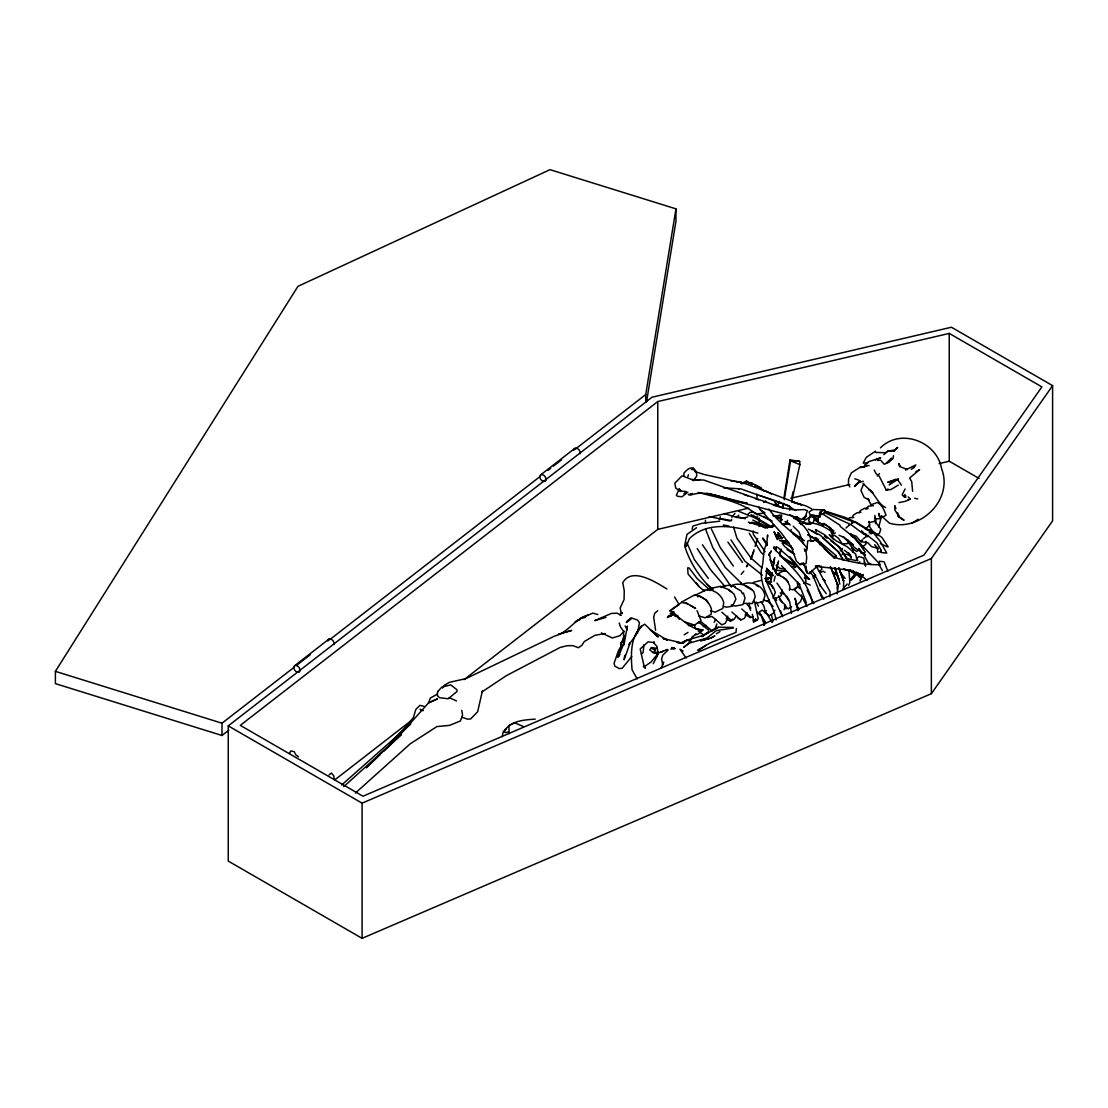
<?xml version="1.0" encoding="UTF-8"?>
<svg xmlns="http://www.w3.org/2000/svg" width="1108" height="1108" viewBox="0 0 1108 1108"><rect width="100%" height="100%" fill="white"/><g stroke="black" fill="none" stroke-linecap="round" stroke-linejoin="round"><path stroke-width="1.5" d="M797.732 582.074L797.705 586.894L792.802 589.816L789.921 589.193M843.534 589.262L843.645 580.703L838.853 567.989M805.835 567.31L806.707 572.504L809.075 573.736L816.665 566.756L819.518 565.662L815.543 566.243M623.375 644.717L623.707 631.463L620.425 626.823L619.247 622.987M865.902 541.369L865.833 544.18L862.689 546.895M759.091 526.452L759.382 518.184M848.437 483.143L848.59 479.058L851.332 472.908L859.933 467.382L867.038 465.942M767.512 537.435L767.609 534.929L766.694 544.402M879.212 565.315L879.378 561.271L884.101 561.784L887.896 571.174M829.864 596.713L830.114 591.866L816.305 566.299M772.539 527.408L772.678 525.04L771.057 527.339L768.121 527.034L752.734 520.081M875.223 518.364L874.877 515.455M837.052 589.096L837.468 583.985L838.216 586.132L837.163 593.957M731.626 519.333L731.515 520.649L721.917 518.779M736.363 628.513L735.989 632.405L710.228 642.889L697.472 650.216M789.422 590.384L789.838 586.34L787.788 581.575L783.37 577.337M643.928 644.773L643.097 652.695L641.338 653.997M624.704 655.382L624.081 659.828L630.064 642.986L628.956 644.634L636.657 634.095M764.229 621.685L763.689 625.092L764.271 621.754M771.016 579.124L771.833 574.013M772.913 567.199L774.27 558.681M775.628 550.177L776.168 546.77M777.525 538.253L778.065 534.845M780.517 519.527L781.057 516.12M782.414 507.603L782.954 504.209M784.035 497.395L790.004 459.931L799.657 461.344L799.879 464.584L791.638 501.772M645.742 402.218L645.742 394.545L675.963 208.858L550.011 169.662L297.969 286.321L55.4 671.351L55.4 683.636L222.002 735.49L228.802 730.227M646.573 401.719L675.963 221.143L675.963 208.858M770.919 581.104L772.304 572.642M772.858 569.263L774.811 557.407M775.919 550.621L776.473 547.241M777.858 538.779L778.412 535.386M780.628 521.84L781.736 515.068M782.844 508.295L783.675 503.212M784.229 499.819L790.6 460.873L790.004 459.931M782.04 589.982L781.085 595.799L775.074 598.805M766.556 545.745L767.11 542.795C762.221 550.787 764.285 560.842 761.39 569.54C759.492 588.071 772.858 602.627 776.154 619.94M829.934 527.893L829.684 529.25L832.925 529.859M860.002 581.008L862.19 575.357L860.653 577.614M482.396 690.963L477.659 711.738L470.665 718.926L467.728 719.203L462.119 717.278M892.896 458.795L893.505 455.707M502.215 736.654L503.198 731.779L505.982 728.69L504.348 732.333M663.29 663.595L663.623 662.03L661.061 668.373M764.243 625.175L764.977 621.796L764.312 625.161M775.572 572.808L777.761 562.684M779.575 554.235L780.309 550.856M791.624 498.503L793.093 491.744M707.943 633.042L708.594 630.133L698.885 622.142M774.035 581.215L775.171 576.146M775.919 572.767L778.536 560.939M779.658 555.856L781.154 549.097M786.777 523.752L787.525 520.372M789.769 510.22L790.516 506.841M653.803 643.028L654.094 641.698M824.117 513.295L824.809 510.303L824.089 509.943L812.981 509.5L809.02 511.993L810.142 514.832C822.081 514.611 809.685 521.536 816.956 520.483L821.942 510.677L824.089 509.943M852.592 552.227L853.354 549.249L848.257 542.255M692.071 529.125L692.846 526.092L701.863 523.322L719.729 521.217M878.713 527.02L881.608 516.051M760.78 489.404L761.21 487.769L750.781 482.742L747.554 482.354L752.429 484.708L751.764 483.005M637.626 632.779L639.468 622.71L637.529 620.051L630.992 617.807L626.255 622.488L631.048 618.846L627.183 620.909L629.441 620.425M753.786 551.424L750.781 559.388M755.67 544.956L757.096 540.108M803.66 517.616L803.342 518.696L805.71 515.58L807.4 510.677L804.436 509.583L794.671 509.985L782.179 507.755L703.899 480.083L692.043 479.639L682.029 475.789L674.855 483.199L675.7 488.005L680.007 491.079L686.198 491.536M745.975 482.922L746.681 480.623M623.679 645.271L624.358 643.069M867.509 536.674L867.952 535.247L867.232 536.327L862.329 532.006M687.805 476.675L688.414 474.764M751.515 557.67L754.036 549.679M755.047 546.479L757.567 538.488M791.195 529.527L790.641 531.134L804.463 540.787M719.341 519.68L720.352 516.771M784.048 609.719L785.614 605.273L779.353 599.511M716.876 623.956L714.992 629.067L711.751 630.687L701.53 622.1L698.22 622.738M738.648 489.514L738.994 488.573M802.317 596.796L800.544 601.464L796.957 604.982M863.755 483.725L860.958 490.401L864.088 497.354L868.907 499.943L867.883 498.669L871.068 504.791M624.358 636.02L620.937 643.9L620.688 642.792L623.652 641.366M772.955 598.015L775.351 592.503L773.55 587.725L771.584 585.107L765.836 581.049L771.584 581.797L766.902 581.589M678.816 489.75L676.351 495.276L677.431 496.287L682.029 496.772L687.86 492.16M860.459 579.567L862.813 574.456M656.518 656.878L658.097 653.485L656.961 646.393L653.415 642.474L648.083 641.851L640.189 648.956L644.288 667.03L645.452 668.096L643.305 666.365M774.908 610.148L773.412 613.25L769.118 615.826L765.323 612.364M806.929 548.529L806.763 550.538M852.149 517.533L853.257 515.248L856.969 512.782L860.902 512.367M289.493 753.44L290.698 750.975L294.216 751.667L295.767 754.811L298.454 756.764M727.637 618.472L725.241 623.347L721.807 624.815L711.987 616.477L706.959 617.502M690.464 640.521L692.555 636.338M757.553 619.981L753.62 621.92L755.434 619.15L753.62 621.92L752.387 614.331M905.07 489.002L902.147 494.764L904.543 497.326M777.373 505.844L779.658 501.356M848.562 585.301L849.85 582.78L849.074 571.894M859.074 563.293L859.808 561.839M865.542 565.897L863.7 558.086L858.949 556.507L856.941 558.044L857.772 560.911M714.175 622.253L715.74 619.344M653.235 663.65L659.011 652.363L651.047 662.016L644.787 666.351M871.719 533.654L872.869 531.549L869.96 531.397L855.224 522.311L852.938 522.214L851.733 523.433M859.074 512.713L860.348 510.608L864.24 508.447L868.021 508.101L867.176 509.112M746.778 614.331L744.174 618.555L740.85 619.884L731.862 612.031M764.922 613.001L766.431 610.577M856.803 572.31L851.318 580.038L855.916 573.335L859.559 577.074L856.207 573.681L851.983 579.359L856.983 573.847L856.318 572.379L849.67 580.426M726.169 618.707L727.776 616.173M801.042 524.693L801.666 523.71L799.256 523.35M865.764 509.043L868.506 506.107L873.45 505.705M693.511 480.803L696.766 475.955L696.516 472.825L693.525 468.019C689.425 467.008 686.364 470.346 683.913 473.144L684.038 476.329M619.898 654.523L618.361 656.767L624.496 641.934L627.35 626.186L627.156 629.76L625.106 625.895M442.466 688.013L444.322 685.298L449.405 682.334L465.817 678.65L555.053 635.881C568.529 632.571 574.65 618.61 587.946 615.12M914.031 467.493L915.845 464.875L905.513 470.014M228.262 725.892L362.094 803.161L931.357 558.515L1052.6 385.639L951.426 327.234L651.989 397.232L228.262 725.892L228.262 861.082L362.094 938.337L931.357 693.705L1052.6 520.829L1052.6 385.639M769.506 553.695L771.39 551.036L768.647 555.122L769.409 553.903L771.265 563.39L777.29 574.844L771.764 565.315M736.612 615.688L733.828 619.607L731.1 620.258L721.862 612.239M504.625 730.435C511.328 720.643 524.375 719.868 535.233 719.134M804.699 551.202L807.026 548.086L807.746 541.036L809.934 540.316L813.189 541.355M802.94 523.045L803.909 521.771L806.028 523.391C815.031 521.854 823.424 526.092 830.695 530.954L833.05 536.521M806.485 515.829L804.297 518.724L801.278 519.264L795.364 516.577L797.843 517.561L706.987 493.448L747.374 503.323C728.704 501.772 709.369 488.337 690.533 495.124L688.29 494.556L692.334 493.476M631.809 656.476L622.17 668.263L619.206 668.539L614.815 666.171L614.081 663.276L618.444 650.77L621.726 644.967L617.724 657.113L621.173 647.058L620.688 642.792M731.834 517.228L735.006 513.364M819.144 514.07L821.942 510.677L819.615 512.45M741.21 574.276L743.828 571.188M754.41 621.173L755.573 619.815M745.061 615.092L747.111 612.696M845.958 528.031L850.418 524.139L863.866 534.222L866.165 534.098L866.248 536.549L863.284 538.751M843.05 588.764L847.26 583.999M624.026 631.2L619.981 635.701L612.35 637.986L601.353 632.903M732.776 619.081L730.684 621.408L727.776 619.732M840.293 550.842L842.426 548.474M877.287 476.052L879.489 473.615M849.739 534.042L856.221 536.203L860.667 541.48L861.664 540.385L861.428 541.84L867.744 542.643L871.58 546.618L877.453 548.238L877.688 552.158L879.987 551.756L881.345 550.344L876.913 542.865L867.702 535.579L866.248 536.549M657.861 651.836L656.767 653.041L653.194 652.834L649.704 649.8L651.989 647.446L655.077 650.507L653.194 648.319L655.534 649.662L652.584 648.789M736.612 517.588L738.814 515.192M793.051 566.257L794.602 564.568M879.226 516.328L883.422 516.73L886.026 515.165C884.239 510.4 882.245 504.708 877.259 502.506L871.359 504.639M650.59 648.651L651.615 647.668L656.573 648.277M819.56 571.548L821.942 569.096L820.986 566.063M754.77 486.315L755.684 485.373L764.797 490.858M833.742 557.643L835.709 555.634M869.198 532.449L870.763 530.87L872.328 530.995L881.802 537.311L888.173 546.881M886.054 463.435L891.441 458.061M855.764 572.254L854.268 573.75L850.501 569.747M851.983 522.782L855.002 521.508L868.478 529.832L866.83 529.679L870.528 530.012L870.819 532.588M891.511 482.631L889.212 484.875L897.799 479.376M860.348 480.872L854.517 486.481L859.933 481.412L855.307 485.166L859.212 482.271M849.268 541.798L847.274 543.709L842.066 543.668L838.34 538.059L834.005 535.025L832.385 535.579M747.748 514.486L749.964 512.367L753.509 512.242L772.124 520.954M691.794 637.876L695.976 633.901M831.942 532.809L833.964 530.884M379.989 754.77L366.222 767.802L399.78 735.075L428.533 702.874L437.189 698.968L428.533 702.874L430.375 698.012L436.787 694.481M383.742 751.21L401.262 734.618L343.771 786.652M883.81 454.64L887.937 451.081L894.793 449.931L897.702 447.424L894.142 450.679M767.484 527.616L774.187 525.58L772.11 526.743M697.292 628.887L702.929 629.926L697.666 634.316L694.619 634.676M819.505 544.762L821.347 543.086M892.051 459.404L888.741 462.396L884.17 464.252L880.569 460.139L877.619 460.471M355.419 793.037L410.237 743.814L436.912 726.571L449.516 725.394L460.443 720.934L462.59 714.965L461.731 710.297M768.163 579.082L770.863 576.686M683.899 493.822L686.184 491.814M702.929 629.926L698.22 631.144M329.104 774.921L331.32 773.038L333.716 775.752L334.214 778.702M880.417 447.881C900.416 427.619 936.966 441.496 941.62 468.822C953.614 499.833 919.945 532.255 889.475 523.198L881.816 516.314M657.681 610.785L654.759 613.181L653.692 617.198L655.59 630.3M886.788 451.829L885.666 452.743L875.625 452.424M860.667 541.48L862.536 539.956M683.581 642.834L686.905 640.119L704.494 635.036L702.14 636.061L718.455 627.239L733.482 627.391M822.565 514.444L824.809 512.644L849.088 523.765L849.517 525.192M702.915 636.089L706.779 633.028L701.655 636.629M865.154 528.904L869.905 525.15L868.907 521.549L869.032 522.63M294.7 665.673L328.854 639.178M540.718 474.847L574.872 448.352M222.002 735.49L222.002 723.205L293.786 667.528A3.906 2.548 52.2 0 1 297.318 665.894A3.906 2.548 52.2 0 1 299.936 670.991M296.515 665.409L310.185 654.814M329.311 639.981L539.804 476.703A3.906 2.548 52.2 0 1 543.349 475.069A3.906 2.548 52.2 0 1 545.953 480.166M548.003 470.346L550.731 468.227M553.474 466.108L561.659 459.751M575.315 449.169L645.742 394.545M657.778 401.553L240.284 725.38L362.967 796.223L923.864 555.177L1041.88 386.9L949.251 333.411L657.778 401.553L657.778 529.375L464.044 679.647M334.422 780.17L412.19 719.854M752.928 515.913L753.925 515.137M859.489 549.36L856.719 551.465L851.512 548.017M886.151 490.387L888.076 488.974M671.531 613.652L674.038 611.824M672.916 609.012L679.107 604.525L674.55 596.963M698.746 650.479L705.948 645.41M813.189 576.7L815.488 575.08M696.516 527.74L686.96 534.402L684.619 545.842C689.675 562.088 699.162 577.019 711.475 588.736M668.166 649.981L662.778 655.147L661.615 658.928L662.709 665.035M876.816 535.109L879.475 533.253L880.763 529.167L874.738 520.982M763.661 502.353L765.573 501.038L766.404 501.827M791.624 606.519L788.231 608.86L784.464 605.411M720.948 587.572L723.455 585.883L729.992 585.218L735.296 586.769M341.61 785.046L410.777 723.815L390.431 743.288L408.741 723.455L413.464 717.361L415.846 709.355L419.932 705.353L424.032 706.364M847.246 519.417L849.864 517.671L853.756 517.519M694.453 595.536L707.513 589.317C714.895 590.245 721.834 595.107 723.732 602.586L722.832 608.458L715.034 612.184L710.408 610.633M911.302 469.28L914.183 467.382M691.17 641.712L686.905 640.119L681.157 643L677.265 642.46M749.7 523.558L751.695 522.284L757.193 523.378L765.309 528.059M684.176 634.801L688.013 632.377M911.607 523.419L918.324 519.195M730.491 586.423L732.942 584.927C740.726 582.711 748.759 585.62 753.925 591.7L755.199 596.824L752.526 603.486L743.593 603.389M716.377 633.804L719.965 631.602M898.436 478.85L893.782 481.107M681.863 601.935L694.217 595.135C702.334 595.356 708.815 601.339 711.378 608.791L711.17 614.289L705.145 617.807L698.691 615.826M915.734 471.925L919.612 469.598L909.626 478.019L911.69 481.578L912.632 491.301M708.317 639.164L710.186 638.028M707.43 590.273L710.547 588.403L720.449 586.34L728.87 589.678L734.064 594.193L735.878 599.137L732.54 606.173L726.613 607.184L723.593 606.381M803.674 583.224L806.042 581.811L804.754 575.412M898.283 485.138L890.984 489.487L886.317 490.096L879.253 476.288L876.054 473.628L874.198 470.083M875.555 451.191L866.29 457.355L863.16 463.13L867.896 462.881M579.442 619.58L575.232 621.865L580.675 618.984M481.925 691.946L506.107 675.811L560.205 647.418L567.338 645.701L573.085 645.673L578.293 647.723L581.742 645.438L584.345 641.518L594.982 635.286L605.314 633.527M716.253 627.807L717.056 627.377L711.101 631.061L718.455 627.239M794.685 567.628L796.015 566.936L791.597 566.479M683.013 642.128L686.905 640.119M666.171 650.077L667.459 649.44L660.105 652.474L663.373 651.116M778.785 573.279L783.73 570.842L786.652 571.34M908.2 496.91L910.333 499.002L905.735 501.204L898.948 502.616M703.234 626.643L705.893 625.424M820.696 572.393L823.369 571.146M870.015 533.779L873.464 532.823L880.181 541.341L886.732 553.058M809.865 517.228L804.74 520.248L803.009 518.156M895.97 479.155L887.646 482.34L897.591 479.584L901.4 485.207M875.223 460L880.708 457.756L868.409 461.787L864.545 465.166L869.143 465.651M765.268 578.944L767.872 577.877L771.043 578.418M697.528 596.81L699.397 596.076L706.336 600.093L708.206 602.974M908.089 499.846L910.333 499.002M675.312 616.38L677.791 615.466M688.331 643.471L707.181 637.903L716.28 630.618L733.302 628.001M834.102 557.823L836.609 556.964M704.425 639.925L708.954 638.457M700.671 641.033L705.45 639.524M747.831 516.868C740.005 519.943 731.737 515.539 724.147 513.613M505.677 732.665L508.392 731.862M813.175 577.933L816.028 577.102L820.446 586.118L819.671 584.872L826.277 593.68M605.938 617.391L594.774 620.619L611.464 613.416L617.073 613.167L621.02 615.328M769.451 600.217L766.528 601.035L763.343 599.94M835.377 532.962L833.673 533.391L830.986 528.405L825.917 525.04L817.441 522.422L818.563 516.647L822.164 513.6L840.016 525.261L840.252 526.452L849.975 534.236L851.567 534.181L852.163 536.632L853.659 536.064L865.21 551.978L863.603 553.501L861.11 553.308L860.611 551.687L854.822 547.809L847.772 540.011L847.565 541.036L843.742 537.394L839.102 535.275M753.329 582.379L760.933 580.44M688.4 625.563L694.758 625.258L694.882 627.751M780.586 515.012L775.614 516.217L772.872 515.788M811.236 516.896L813.978 516.245M657.778 529.375L748.759 508.101M790.877 498.254L849.85 484.473M859.96 482.105L863.326 481.315M939.141 463.587L949.251 461.233L979.126 478.476M782.996 537.56L777.317 538.89L774.215 531.937L777.387 539.568M803.632 563.75L800.184 564.568L799.754 563.82M773.481 548.141L777.581 547.241L789.949 558.044L808.812 578.972L789.935 556.936M585.439 617.405L580.578 618.375L592.877 613.126L597.863 614.552M810.447 541.133L814.92 540.261L817.372 541.272L833.964 557.49C849.047 561.23 864.143 565.219 879.101 564.637L882.411 570.731M871.29 531.84L872.869 531.549M755.698 603.112L763.01 601.893L764.894 595.785C763.744 585.994 752.595 580.689 743.676 583.833M869.198 522.588L875.832 521.079L875.292 517.394M779.921 515.649L775.614 516.217L777.941 516.536M815.502 566.313L846.11 569.775L863.174 575.315L843.631 569.013L859.517 573.875L867.107 580.44M782.747 524.513L789.256 523.89L785.004 521.508M670.755 649.108L673.858 648.817M757.36 513.807L764.229 513.198M754.964 517.201L757.858 516.965M695.339 628.804L702.181 630.577L696.71 629.164M863.09 467.161L859.933 467.382L864.669 467.05M782.179 524.319L789.256 523.89M753.301 601.325L754.437 601.256L758.26 618.915M826.679 511.564L845.265 517.45L853.548 521.162L853.811 522.671M736.862 481.814L740.892 481.675L741.917 483.628M745.144 483.379L741.114 483.531L746.127 481.246L748.62 482.479M731.183 481.121L739.756 481.786M656.532 652.418L654.094 652.474L658.055 654.26M875.043 518.738L880.403 518.724L878.727 513.419L879.24 515.359M810.931 524.236L806.25 524.236L796.638 518.627L793.757 518.475M783.162 542.865L789.062 542.892M691.434 469.473L694.051 469.501L696.821 472.133L704.494 474.612L744.645 483.351L801.61 504.929L791.86 501.841L805.835 505.83L811.541 508.78M841.997 554.305L847.094 554.402L851.069 556.299L851.318 558.016L848.742 552.864M775.932 517.478L779.132 517.547L781.916 519.403M825.017 511.342L853.686 521.979M777.858 570.426L786.278 570.731M753.343 617.128L750.656 617.031L741.751 608.957M799.657 461.344L790.6 460.873L799.879 464.584M903.186 495.608L905.818 495.775M723.538 487.811L740.74 488.863L789.755 506.218L774.298 500.456M703.912 589.982L704.882 590.052M794.838 564.111L792.026 563.834L783.301 558.432C796.043 570.62 809.38 585.315 812.386 603.181M785.032 568.944L779.935 568.432L776.168 565.232M771.431 573.639L768.093 573.307L770.545 575.467L765.628 571.077M776.431 574.138L779.755 574.47M885.735 553.003L881.082 552.518L880.749 550.482M787.539 541.3L779.492 540.455L787.733 541.258M773.356 505.193L781.071 507.021M764.866 578.445L768.273 578.847M681.157 643L683.193 643.263L663.083 638.513L667.348 640.133L650.23 629.87L658.138 636.989L644.676 624.178C629.898 633.319 630.798 654.814 632.072 669.841L637.211 678.927M677.417 642.474L683.193 643.263M671.102 616.228L668.415 615.799L672.044 615.162L667.293 617.544L672.307 614.164C681.392 617.447 687.237 626.228 696.544 628.707M723.33 525.012L729.092 526.106M653.318 651.989L655.784 652.487M797.109 583.75L799.907 584.332M709.175 516.536L729.867 521.009M777.317 574.969L780.406 575.634M698.192 492.437C718.316 497.908 741.127 501.218 757.332 515.04M824.2 572.047L825.141 572.254M914.682 498.268L917.729 498.946M887.245 546.812L880.348 543.612M449.211 697.638L456.496 700.949M804.311 577.891L809.713 579.152M736.252 516.536L745.435 518.738M780.157 593.002L784.644 594.165M671.628 647.487L674.841 648.402M845.265 558.155L856.11 560.62L856.775 559.429L855.695 554.152L847.26 546.798L835.446 540.372L829.255 534.638L833.701 539.651M795.225 564.748L792.026 563.834L782.137 557.67M731.183 604.857L735.352 606.062L742.942 604.608L745.019 598.209L743.399 592.96M766.348 578.334L767.899 578.805M748.329 522.159L767.345 527.976M55.4 671.351L222.002 723.205M685.381 622.114L694.605 625.064L701.032 620.66L697.057 610.605M759.617 495.442L772.761 499.888M757.872 533.156C735.795 526.286 707.915 520.649 689.467 538.53L686.143 546.59L686.877 542.726L694.356 559.554L708.372 578.473M816.942 515.677L820.017 516.716M854.822 478.753L859.088 480.235M817.011 515.926L819.989 516.993L816.831 515.552M743.884 494.445L747.858 495.899M423.034 710.463L420.071 709.369L422.993 710.657M755.518 498.752L758.551 499.874M738.537 511.231L755.185 518.032L771.057 527.339M907.23 469.487L900.804 466.967L898.713 463.504L899.599 466.787M651.615 647.668L653.762 648.554M522.962 726.363L514.818 722.887L510.22 724.84L508.821 725.671L509.154 733.704M774.838 534.028L781.389 537.338M870.985 564.083L868.173 562.809L863.589 554.346L858.769 548.488M805.405 582.863L810.225 585.107M807.704 534.79L816.928 539.347L836.138 555.676M808.355 529.125L820.114 535.081L838.811 552.199L842.759 559.775M765.351 490.816L771.459 493.988M793.217 534.194L801.707 538.793M681.185 649.967L683.068 650.992M762.318 489.958L764.7 491.273M850.972 535.663L853.077 536.826L850.999 534.458M775.074 515.926L782.165 519.915M780.558 556.258L793.924 563.806M780.254 575.675L786.223 579.124L787.705 581.672M756.044 585.163L758.675 586.672M745.213 586.035L751.709 589.775M734.562 587.226L741.086 590.98L742.443 593.777M729.064 590.467L731.751 592.018M750.628 617.724L747.706 616.034L746.584 613.361M738.039 618.209L740.947 619.898M787.83 505.844L795.766 510.497M690.506 605.453L695.672 608.486L685.423 602.558L687.583 603.777L681.683 602.364L670.631 610.051L678.567 617.17M782.885 542.214L791.264 547.158M808.272 535.039L815.543 539.361L834.241 557.587M751.099 514.652L771.099 526.549M763.634 516.466L769.395 519.998M839.324 547.574L842.135 549.319M666.974 588.999C655.908 582.351 632.183 566.548 622.738 582.683L624.247 590.633L624.067 599.553L620.203 607.973L620.992 612.239L622.433 613.541L621.796 612.502L620.037 614.594L620.646 615.314M811.485 530.718L817.081 534.25M787.068 549.61L793.744 553.848M786.084 522.187L790.253 524.957M761.03 601.769L763.855 605.896L765.309 611.893M819.865 523.128L816.541 520.788L815.419 516.425M765.836 581.049L771.584 585.107L772.858 588.306M835.418 573.584L832.911 571.797L837.634 576.146M699.979 632.349L703.926 635.175M853.368 544.734L843.271 536.784M831 540.912L839.213 547.006L848.894 561.188M844.282 550.233L850.57 554.928M823.964 523.405L831.125 528.793M885.666 507.616C877.758 503.738 875.555 494.625 869.004 489.459L872.979 493.143L863.077 483.517M815.64 537.519L818.341 539.61M789.949 514.708C799.242 521.272 809.172 528.641 810.959 540.676M794.658 554.319L784.547 546.396L782.04 543.017M849.351 569.886L854.268 573.75L853.229 570.509M822.925 578.93L825.308 580.814M762.346 575.135L745.005 561.299L730.961 539.901M706.585 584.082L713.15 589.401M824.38 536.258L826.873 538.28M876.4 546.937L878.575 548.709M775.185 503.087L780.337 507.339M821.222 523.779L823.424 525.635M763.592 554.582L761.071 552.449L749.216 533.253M769.88 559.914L773.647 563.099M880.361 564.692L852.481 535.372M704.369 591.187L698.469 586.09L688.082 574.055L687.653 567.905L689.107 567.919L697.209 578.667L710.491 590.522M679.91 649.122L686.115 657.972M817.912 520.995L812.995 516.66L815.156 518.613M851.595 535.303L863.395 547.56M761.944 567.781L750.892 557.92L736.903 538.156L733.621 527.117M822.676 537.782L838.036 551.521L843.59 560.094M824.324 548.737L834.172 557.615M801.693 563.113L804.325 565.495L806.943 572.587L805.862 566.008M756.806 612.004L760.656 615.494M804.27 548.986L805.848 550.648L806.749 557.753L805.987 563.75L799.934 564.554L796.278 560.883L790.96 545.953M747.152 604.622L750.919 608.057M766.985 600.605L773.176 606.311M839.753 571.728L845.141 578.418M806.735 547.712C795.779 533.391 779.09 523.946 768.855 509.015M669.592 610.688L675.894 616.533M801.25 596.381L794.533 589.996L797.954 586.367L799.81 588.625M862.952 552.684L865.431 555.08L863.298 552.837M787.206 561.576L774.312 548.986L774.104 546.549M742.457 584.304L725.255 567.407L712.832 547.726L705.671 529.389M793.231 526.217L798.965 531.951L803.522 544M670.285 613.555L672.044 615.397M781.431 565.689L799.187 584.207L806.389 602.89M766.501 568.141L773.204 575.509L767.013 569.263L765.67 579.844L782.248 616.214M780.821 535.967L777.844 532.657L781.874 538.931M677.099 616.74L679.356 619.289M861.622 530.76L865.002 534.679M874.655 544.651L877.744 548.238M724.923 586.464L710.519 569.664L697.237 548.515M809.699 571.783L813.064 575.731L821.707 597.267M795.641 604.192L799.436 609.275M696.17 582.669L698.954 586.423M811.776 570.371L815.71 575.8M765.863 622.918L759.202 611.935L762.235 610.148L767.041 613.887L772.11 622.558M727.887 542.075L742.512 562.435M793.217 549.499L781.985 533.793L761.127 510.276L764.908 512.976L760.226 509.888L758.44 506.591M733.344 566.049L720.158 547.394L711.378 528.973M731.446 587.046L702.458 544.776M679.135 488.974L680.908 491.55L679.287 488.808M868.575 525.247L874.364 533.724M762.927 538.46L766.805 544.125M776.957 583.099L789.727 601.879L791.486 613.389M765.143 551.742L753.315 534.278L753.246 530.94M847.108 559.208L838.493 546.341L839.213 547.006L824.338 534.596L815.557 529.596L816.305 531.411M762.636 538.239L766.279 543.751M694.287 470.124L695.769 472.382M848.188 484.307L849.85 486.938M763.177 538.28L767.428 545.136M786.68 596.104L788.91 599.816M824.809 510.303L825.862 512.131M774.007 500.345L776.611 504.832M778.509 595.855L782.359 602.558M784.533 606.395L785.987 608.943M807.095 590.121L813.895 603.528M801.278 595.051L802.372 597.434M818.41 589.414L823.798 599.193M756.362 602.129L758.468 606.159M801.984 596.727L806.97 606.408M750.656 610.439L749.52 607.835L749.493 603.32M774.215 531.937L775.683 535.33M775.448 597.738L776.583 600.508M830.308 566.576L838.216 586.132L830.931 567.407M895.957 508.572L894.793 505.664L894.835 509.902L899.447 517.311L904.073 520.248L897.882 515.996L899.447 517.311L897.702 512.949M864.143 561.867L865.514 565.828M834.587 567.864L839.296 580.357L835.224 568.155M838.825 568.113L843.604 581.008L838.922 568.279M803.342 562.726L804.325 565.495M780.447 610.591L782.567 616.657M904.834 494.459L905.79 497.381M761.002 614.788L763.246 621.99M835.072 568.335L839.864 584.096M858.575 573.21L859.822 577.448L859.656 576.243M740.781 582.559L741.017 583.348M771.639 615.48L772.858 621.546M539.804 476.703L539.915 477.576A3.906 2.548 52.2 0 0 543.751 481.468M293.786 667.528L293.897 668.401A3.906 2.548 52.2 0 0 298.481 672.293M875.209 518.752L875.652 523.682M705.45 520.261L705.533 523.308M757.027 494.293L757.055 498.905M949.251 333.411L949.251 461.233M931.357 558.515L931.357 693.705M362.094 803.161L362.094 938.337M573.958 450.222A3.906 2.548 52.2 0 1 577.49 448.574A3.906 2.548 52.2 0 1 580.107 453.684M545.648 480.803A3.906 2.548 52.2 0 1 544.499 481.481M327.94 641.033A3.906 2.548 52.2 0 1 331.472 639.399A3.906 2.548 52.2 0 1 334.09 644.496M299.631 671.628A3.906 2.548 52.2 0 1 299.132 672.071M814.574 517.935L813.189 522.921L811.707 523.184L808.605 520.954L810.003 516.009L811.471 515.732L814.574 517.935M438.228 691.046L437.286 693.373L437.771 696.226L439.613 697.708L448.269 698.774L457.092 691.378L456.856 689.661L450.721 684.883L441.732 687.154L438.228 691.046M753.398 620.965L757.152 619.497L753.398 620.965M748.177 563.82L746.432 566.77L748.315 563.806M636.435 633.277L635.812 634.275L641.352 626.062L636.435 633.277M686.558 644.981L683.678 647.404L689.065 643.208L686.558 644.981M712.61 637.072L710.782 638.069L714.84 635.923L712.61 637.072M563.612 632.613L558.474 634.385L571.686 630.41L563.612 632.613M889.392 450.762L887.937 451.081L894.572 451.136L889.392 450.762M695.062 479.667L692.043 479.639L699.716 479.958L695.062 479.667M674.883 648.596L671.739 647.903L674.911 648.596M795.489 599.691L794.976 598.126L798.092 610.66L795.489 599.691"/></g></svg>
